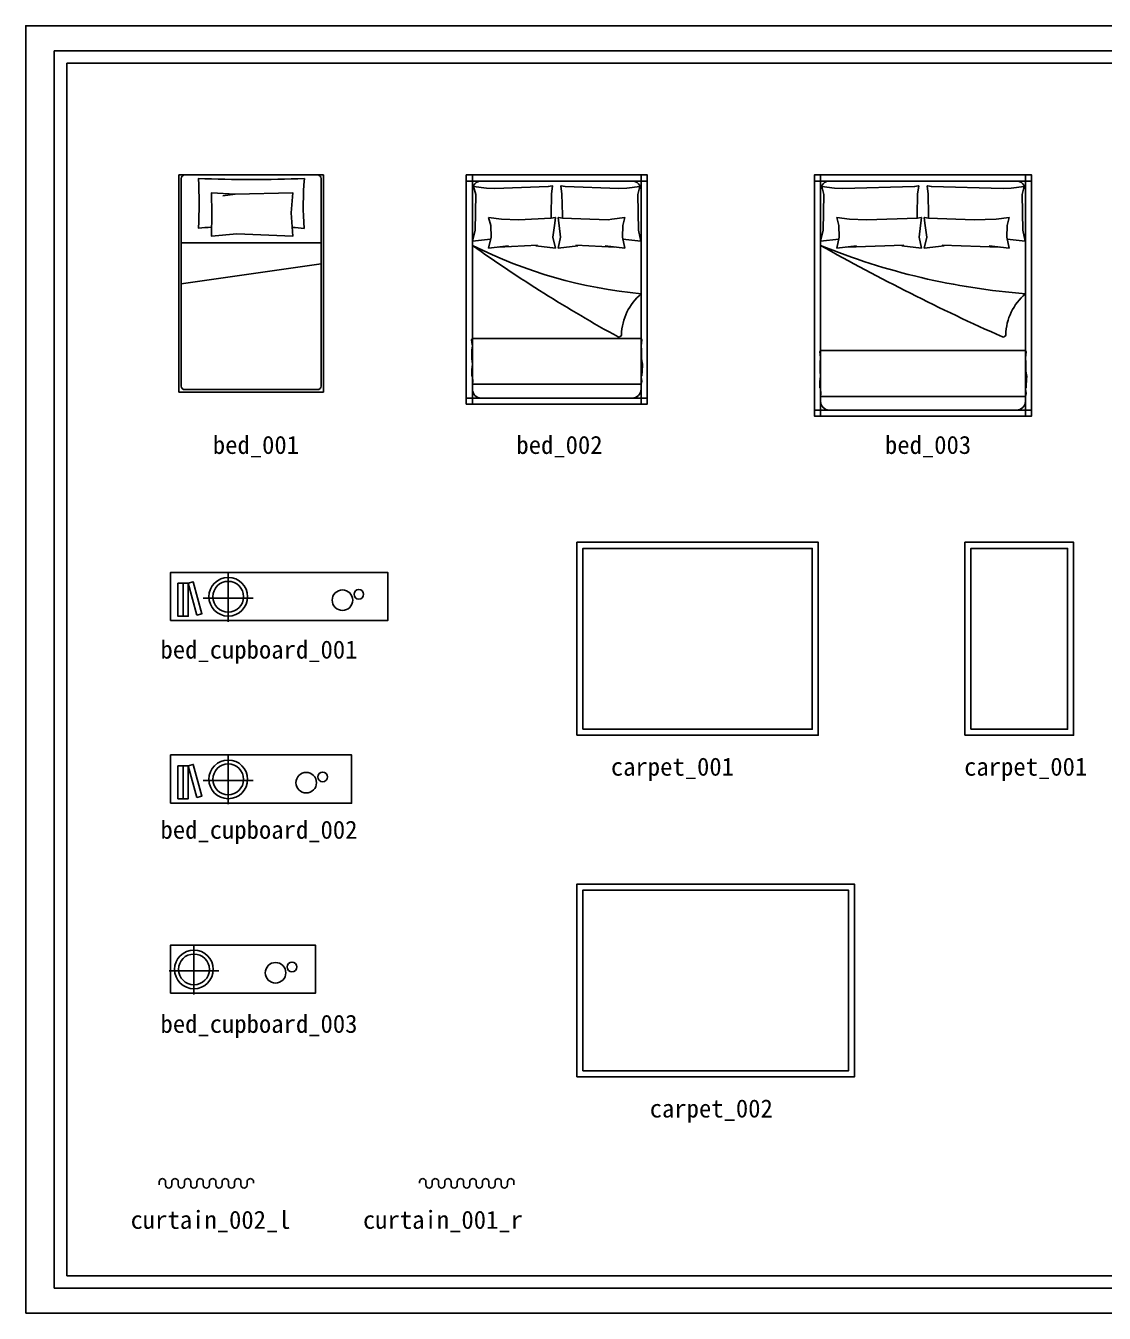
# Model space of a CAD drawing. Extents: x 422240 to 534325, y -8262 to 172635.
# Drawn here: x 451725 to 460664, y 62660 to 73335 of the extents above; entities that cross this region are included whole.
import ezdxf

# ---------------------------------------------------------------- set-up
doc = ezdxf.new("R2010")
doc.units = 0
doc.header["$LTSCALE"] = 1000
doc.header["$MEASUREMENT"] = 0
doc.linetypes.add('HIDDEN5', pattern=[0.08, 0.04, -0.04])
for name, color, linetype in [('DS-DRAPERY', 32, 'Continuous'), ('PM-家具', 146, 'Continuous'), ('WALL', 255, 'Continuous')]:
    doc.layers.add(name, color=color, linetype=linetype)
doc.styles.get("Standard").update_dxf_attribs({"font": 'gbenor.shx', "bigfont": 'gbcbig.shx'})

# ---------------------------------------------------------------- blocks, each defined once
blk = doc.blocks.new('次卧摆放方案图例')
at = {"color": 251}
for p, q in [((80419, 2265), (65765, 2265)), ((65765, 2265), (65765, -7996)), ((65765, -7996), (80419, -7996))]:
    blk.add_line(p, q, dxfattribs=at)
for p, q in [((80316, 2162), (65868, 2162)), ((65868, -7893), (65868, 2162)), ((65868, -7893), (80316, -7893))]:
    blk.add_line(p, q)
blk.add_lwpolyline([(65528, -8203), (80626, -8203), (80626, 2472), (65528, 2472)], close=True)
blk = doc.blocks.new('次卧1800床')
at = {"color": 251, "linetype": 'Continuous', "lineweight": -2}
for p, q in [((19014, -30088), (18907, -30074)), ((18907, -30074), (18924, -30138)), ((19014, -30088), (18907, -30074)), ((18907, -30074), (18924, -30138)), ((19154, -30093), (19014, -30088)), ((19154, -30093), (19014, -30088)), ((19576, -30078), (19154, -30093)), ((19576, -30078), (19154, -30093)), ((19602, -30138), (19611, -30075)), ((19602, -30138), (19611, -30075)), ((19641, -30138), (19632, -30075)), ((19641, -30138), (19632, -30075)), ((19668, -30078), (20047, -30093)), ((19668, -30078), (20047, -30093)), ((20047, -30093), (20229, -30088)), ((20047, -30093), (20229, -30088)), ((20229, -30088), (20336, -30074)), ((20229, -30088), (20336, -30074)), ((20336, -30074), (20319, -30138)), ((20336, -30074), (20319, -30138)), ((18924, -30138), (18927, -30236)), ((18924, -30138), (18927, -30236)), ((19591, -30236), (19602, -30138)), ((19591, -30236), (19602, -30138)), ((19653, -30236), (19641, -30138)), ((19653, -30236), (19641, -30138)), ((20319, -30138), (20316, -30236)), ((20319, -30138), (20316, -30236)), ((18927, -30236), (18907, -30328)), ((18927, -30236), (18907, -30328)), ((18907, -30328), (19071, -30309)), ((18907, -30328), (19071, -30309)), ((19462, -30303), (18989, -30318)), ((19462, -30303), (18989, -30318)), ((19611, -30328), (19447, -30309)), ((19611, -30328), (19447, -30309)), ((19591, -30236), (19611, -30328)), ((19591, -30236), (19611, -30328)), ((19653, -30236), (19633, -30328)), ((19653, -30236), (19633, -30328)), ((19633, -30328), (19797, -30309)), ((19633, -30328), (19797, -30309)), ((19781, -30303), (20254, -30318)), ((19781, -30303), (20254, -30318)), ((20336, -30328), (20172, -30309)), ((20336, -30328), (20172, -30309)), ((20316, -30236), (20336, -30328)), ((20316, -30236), (20336, -30328)), ((18773, -31556), (20471, -31556))]:
    blk.add_line(p, q, dxfattribs=at)
at = {"color": 251, "linetype": 'HIDDEN5', "lineweight": -2}
for p, q in [((19608, -30072), (19576, -30078)), ((19608, -30072), (19576, -30078)), ((19611, -30073), (19608, -30072)), ((19611, -30073), (19608, -30072)), ((19611, -30075), (19611, -30073)), ((19611, -30075), (19611, -30073)), ((19632, -30075), (19633, -30073)), ((19632, -30075), (19633, -30073)), ((19633, -30073), (19635, -30072)), ((19633, -30073), (19635, -30072)), ((19635, -30072), (19668, -30078)), ((19635, -30072), (19668, -30078))]:
    blk.add_line(p, q, dxfattribs=at)
at = {"color": 251}
for points in [[(18773, -29771), (18773, -29720), (18722, -29720), (18722, -29771)], [(20471, -29771), (20471, -29720), (20522, -29720), (20522, -29771)], [(18773, -31670), (18773, -31720), (18722, -31720), (18722, -31670)], [(20471, -31670), (20471, -31720), (20522, -31720), (20522, -31670)]]:
    blk.add_lwpolyline(points, close=True, dxfattribs=at)
blk.add_lwpolyline([(18722, -29720), (18722, -31720), (20522, -31720), (20522, -29720)], close=True)
for points in [[(20471, -31175), (20471, -29771), (18773, -29771), (18773, -31175)], [(18773, -31175), (18773, -31670), (20471, -31670), (20471, -31175)]]:
    blk.add_lwpolyline(points)
at = {"linetype": 'Continuous', "lineweight": -2}
for points in [[(18773, -31175), (18773, -29844, -0.414214), (18846, -29771), (20398, -29771, -0.414214), (20471, -29844), (20471, -31175)], [(20471, -31556), (20471, -31597, -0.414214), (20398, -31670), (18846, -31670, -0.414214), (18773, -31597), (18773, -31556)]]:
    blk.add_lwpolyline(points, format="xyb", dxfattribs=at)
at = {"color": 251, "linetype": 'Continuous', "lineweight": -2}
for points in [[(19575, -30053), (19578, -29877), (19587, -29814), (19587, -29811), (19584, -29811), (19552, -29817), (18958, -29832), (18890, -29831), (18783, -29817), (18800, -29881), (18794, -30179), (18774, -30270), (18924, -30253)], [(19575, -30053), (19578, -29877), (19587, -29814), (19587, -29811), (19584, -29811), (19552, -29817), (18958, -29832), (18890, -29831), (18783, -29817), (18800, -29881), (18794, -30179), (18774, -30270), (18924, -30253)], [(19669, -30053), (19665, -29877), (19656, -29814), (19657, -29811), (19659, -29811), (19692, -29817), (20286, -29832), (20354, -29831), (20461, -29817), (20444, -29881), (20449, -30179), (20470, -30270), (20320, -30253)], [(19669, -30053), (19665, -29877), (19656, -29814), (19657, -29811), (19659, -29811), (19692, -29817), (20286, -29832), (20354, -29831), (20461, -29817), (20444, -29881), (20449, -30179), (20470, -30270), (20320, -30253)], [(19575, -30053), (19574, -30078)], [(19575, -30053), (19574, -30078)], [(19669, -30053), (19669, -30078)], [(19669, -30053), (19669, -30078)], [(18773, -31175), (18766, -31186), (18770, -31210), (18773, -31237), (18769, -31274), (18769, -31346), (18773, -31390), (18768, -31433), (18768, -31486), (18774, -31399), (18773, -31497), (18776, -31531), (18773, -31556)], [(18773, -31175), (20471, -31175), (20477, -31186), (20474, -31211), (20471, -31237), (20474, -31274), (20474, -31346), (20482, -31390), (20476, -31433), (20476, -31486), (20481, -31399), (20471, -31497), (20478, -31531), (20471, -31556)]]:
    blk.add_lwpolyline(points, dxfattribs=at)
for centre, radius, start, end in [((27438, -14953), 17628, 240.5574, 246.0437), ((20899, -25085), 5636, 247.8304, 265.6457), ((27438, -14953), 17628, 240.5574, 246.0437), ((20899, -25085), 5636, 247.8304, 265.6457), ((20767, -31057), 459, 129.9969, 178.554), ((20767, -31057), 459, 129.9969, 178.554), ((20288, -31044), 20, 248.3322, 356.4914), ((20288, -31044), 20, 248.3322, 356.4914)]:
    blk.add_arc(centre, radius, start, end, dxfattribs=at)
blk = doc.blocks.new('YP_Room_TYPE-A_LAYOUT$0$TWINBED')
at = {"color": 0, "linetype": 'ByBlock'}
for p, q in [((2000, 600), (200, 600)), ((200, 600), (200, -600)), ((2000, 600), (2000, -600)), ((200, -600), (2000, -600))]:
    blk.add_line(p, q, dxfattribs=at)
at = {"color": 0, "linetype": 'ByBlock', "ltscale": 75}
for p, q in [((220, 550), (220, -550)), ((1970, 580), (250, 580)), ((2000, -550), (2000, 550)), ((250, -580), (1970, -580))]:
    blk.add_line(p, q, dxfattribs=at)
at = {"color": 251, "linetype": 'ByBlock', "ltscale": 75}
blk.add_line((1840, 132), (1826, 235), dxfattribs=at)
blk.add_lwpolyline([(1438, 580), (1097, 580), (1264, -580), (1438, -580)], close=True, dxfattribs=at)
at = {"color": 251, "linetype": 'ByBlock', "ltscale": 75, "elevation": 0}
for points in [[(1970, -441, -0.017388), (1970, 438, -0.033928), (1559, 438, -0.006724), (1567, 328, -0.006724)], [(1565, -339, -0.006089), (1557, -439)], [(1557, -439, -0.041027), (1970, -441)]]:
    blk.add_lwpolyline(points, format="xyb", dxfattribs=at)
at = {"color": 251, "linetype": 'ByBlock', "ltscale": 75}
blk.add_lwpolyline([(1681, 325), (1853, 329), (1840, 132), (1853, -345), (1685, -331), (1491, -345), (1512, 118), (1491, 329), (1681, 325)], dxfattribs=at)
at = {"color": 0, "linetype": 'ByBlock', "ltscale": 75}
for centre, start, end in [((250, 550), 90.0015, 180.0003), ((1970, 550), 359.9997, 89.9985), ((250, -550), 180, 270), ((1970, -550), 269.9997, 0)]:
    blk.add_arc(centre, 30, start, end, dxfattribs=at)
blk = doc.blocks.new('次卧1500床')
at = {"color": 251, "linetype": 'Continuous', "lineweight": -2}
for p, q in [((4192, -29697), (4085, -29683)), ((4085, -29683), (4102, -29747)), ((4192, -29697), (4085, -29683)), ((4085, -29683), (4102, -29747)), ((4102, -29747), (4105, -29845)), ((4102, -29747), (4105, -29845)), ((4332, -29702), (4192, -29697)), ((4332, -29702), (4192, -29697)), ((4603, -29687), (4332, -29702)), ((4603, -29687), (4332, -29702)), ((4618, -29845), (4630, -29747)), ((4618, -29845), (4630, -29747)), ((4630, -29747), (4639, -29684)), ((4630, -29747), (4639, -29684)), ((4669, -29747), (4660, -29684)), ((4669, -29747), (4660, -29684)), ((4680, -29845), (4669, -29747)), ((4680, -29845), (4669, -29747)), ((4696, -29687), (5075, -29702)), ((4696, -29687), (5075, -29702)), ((5075, -29702), (5107, -29697)), ((5075, -29702), (5107, -29697)), ((5107, -29697), (5214, -29683)), ((5107, -29697), (5214, -29683)), ((5197, -29747), (5194, -29845)), ((5197, -29747), (5194, -29845)), ((5214, -29683), (5197, -29747)), ((5214, -29683), (5197, -29747)), ((4105, -29845), (4085, -29937)), ((4105, -29845), (4085, -29937)), ((4618, -29845), (4639, -29937)), ((4618, -29845), (4639, -29937)), ((4680, -29845), (4660, -29937)), ((4680, -29845), (4660, -29937)), ((5194, -29845), (5214, -29937)), ((5194, -29845), (5214, -29937)), ((4085, -29937), (4249, -29918)), ((4085, -29937), (4249, -29918)), ((4490, -29912), (4167, -29927)), ((4490, -29912), (4167, -29927)), ((4639, -29937), (4475, -29918)), ((4639, -29937), (4475, -29918)), ((4660, -29937), (4824, -29918)), ((4660, -29937), (4824, -29918)), ((4809, -29912), (5132, -29927)), ((4809, -29912), (5132, -29927)), ((5214, -29937), (5050, -29918)), ((5214, -29937), (5050, -29918)), ((3950, -31065), (5348, -31065))]:
    blk.add_line(p, q, dxfattribs=at)
at = {"color": 251, "linetype": 'HIDDEN5', "lineweight": -2}
for p, q in [((4636, -29681), (4603, -29687)), ((4636, -29681), (4603, -29687)), ((4638, -29681), (4636, -29681)), ((4638, -29681), (4636, -29681)), ((4639, -29684), (4638, -29681)), ((4639, -29684), (4638, -29681)), ((4660, -29684), (4661, -29681)), ((4660, -29684), (4661, -29681)), ((4661, -29681), (4663, -29681)), ((4661, -29681), (4663, -29681)), ((4663, -29681), (4696, -29687)), ((4663, -29681), (4696, -29687))]:
    blk.add_line(p, q, dxfattribs=at)
at = {"color": 251}
for points in [[(3950, -29380), (3950, -29329), (3900, -29329), (3900, -29380)], [(5348, -29380), (5348, -29329), (5399, -29329), (5399, -29380)], [(3950, -31179), (3950, -31229), (3900, -31229), (3900, -31179)], [(5348, -31179), (5348, -31229), (5399, -31229), (5399, -31179)]]:
    blk.add_lwpolyline(points, close=True, dxfattribs=at)
blk.add_lwpolyline([(3900, -29329), (3900, -31229), (5399, -31229), (5399, -29329)], close=True)
for points in [[(5348, -30684), (5348, -29380), (3950, -29380), (3950, -30684)], [(3950, -30684), (3950, -31179), (5348, -31179), (5348, -30684)]]:
    blk.add_lwpolyline(points)
at = {"linetype": 'Continuous', "lineweight": -2}
for points in [[(3950, -30684), (3950, -29453, -0.414214), (4023, -29380), (5275, -29380, -0.414214), (5348, -29453), (5348, -30684)], [(5348, -31065), (5348, -31106, -0.414214), (5275, -31179), (4023, -31179, -0.414214), (3950, -31106), (3950, -31065)]]:
    blk.add_lwpolyline(points, format="xyb", dxfattribs=at)
at = {"color": 251, "linetype": 'Continuous', "lineweight": -2}
for points in [[(4603, -29662), (4606, -29486), (4615, -29423), (4614, -29420), (4612, -29420), (4579, -29426), (4135, -29441), (4068, -29440), (3960, -29426), (3978, -29490), (3972, -29788), (3952, -29879), (4101, -29862)], [(4603, -29662), (4606, -29486), (4615, -29423), (4614, -29420), (4612, -29420), (4579, -29426), (4135, -29441), (4068, -29440), (3960, -29426), (3978, -29490), (3972, -29788), (3952, -29879), (4101, -29862)], [(4696, -29662), (4693, -29486), (4684, -29423), (4684, -29420), (4687, -29420), (4720, -29426), (5164, -29441), (5231, -29440), (5339, -29426), (5321, -29490), (5327, -29788), (5347, -29879), (5198, -29862)], [(4696, -29662), (4693, -29486), (4684, -29423), (4684, -29420), (4687, -29420), (4720, -29426), (5164, -29441), (5231, -29440), (5339, -29426), (5321, -29490), (5327, -29788), (5347, -29879), (5198, -29862)], [(4603, -29662), (4602, -29687)], [(4603, -29662), (4602, -29687)], [(4696, -29662), (4697, -29687)], [(4696, -29662), (4697, -29687)], [(3950, -30684), (3944, -30695), (3947, -30719), (3950, -30746), (3947, -30783), (3947, -30855), (3950, -30899), (3945, -30942), (3945, -30995), (3951, -30908), (3950, -31006), (3954, -31040), (3950, -31065)], [(3950, -30684), (5348, -30684), (5355, -30695), (5352, -30720), (5348, -30746), (5352, -30783), (5352, -30855), (5360, -30899), (5354, -30942), (5354, -30995), (5359, -30908), (5348, -31006), (5356, -31040), (5348, -31065)]]:
    blk.add_lwpolyline(points, dxfattribs=at)
for centre, radius, start, end in [((11237, -19649), 12588, 234.629, 241.1216), ((5712, -26404), 3927, 243.3508, 264.7028), ((11237, -19649), 12588, 234.629, 241.1216), ((5712, -26404), 3927, 243.3508, 264.7028), ((5645, -30666), 459, 129.9969, 178.554), ((5645, -30666), 459, 129.9969, 178.554), ((5165, -30653), 20, 248.3322, 356.4914), ((5165, -30653), 20, 248.3322, 356.4914)]:
    blk.add_arc(centre, radius, start, end, dxfattribs=at)
blk = doc.blocks.new('A$C09607DE0')
at = {"color": 251, "ltscale": 50}
for p, q in [((211, 545), (211, 0)), ((483, 258), (-61, 258))]:
    blk.add_line(p, q, dxfattribs=at)
blk.add_circle((211, 272), 211)
blk.add_circle((211, 272), 168, dxfattribs=at)
blk = doc.blocks.new('次卧1800边柜')
at = {"layer": 'PM-家具'}
blk.add_lwpolyline([(11133, -29841), (12933, -29841), (12933, -29441), (11133, -29441)], close=True, dxfattribs=at)
at = {"layer": 'PM-家具', "color": 251}
for points in [[(11194, -29531), (11237, -29531), (11237, -29805), (11194, -29805)], [(11237, -29531), (11279, -29531), (11279, -29805), (11237, -29805)], [(11351, -29795), (11392, -29784), (11320, -29520), (11279, -29531)]]:
    blk.add_lwpolyline(points, close=True, dxfattribs=at)
for centre, radius in [((12557, -29672, 0), 85), ((12693, -29623), 40)]:
    blk.add_circle(centre, radius, dxfattribs=at)
at = {"layer": 'PM-家具', "xscale": 0.7600000000093132, "yscale": 0.7600000000093132, "zscale": 0.7600000000093132}
blk.add_blockref('A$C09607DE0', (11450, -29850), dxfattribs=at)
blk = doc.blocks.new('次卧1500边柜')
at = {"layer": 'PM-家具'}
blk.add_lwpolyline([(11133, -31355), (12633, -31355), (12633, -30955), (11133, -30955)], close=True, dxfattribs=at)
at = {"layer": 'PM-家具', "color": 251}
for points in [[(11194, -31045), (11237, -31045), (11237, -31318), (11194, -31318)], [(11237, -31045), (11279, -31045), (11279, -31318), (11237, -31318)], [(11351, -31308), (11392, -31297), (11320, -31034), (11279, -31045)]]:
    blk.add_lwpolyline(points, close=True, dxfattribs=at)
for centre, radius in [((12257, -31185, 0), 85), ((12393, -31137), 40)]:
    blk.add_circle(centre, radius, dxfattribs=at)
at = {"layer": 'PM-家具', "xscale": 0.7600000000093132, "yscale": 0.7600000000093132, "zscale": 0.7600000000093132}
blk.add_blockref('A$C09607DE0', (11450, -31364), dxfattribs=at)
blk = doc.blocks.new('次卧1200边柜')
at = {"layer": 'PM-家具'}
blk.add_lwpolyline([(11133, -32931), (12333, -32931), (12333, -32531), (11133, -32531)], close=True, dxfattribs=at)
at = {"layer": 'PM-家具', "color": 251}
for centre, radius in [((12003, -32761, 0), 85), ((12139, -32713), 40)]:
    blk.add_circle(centre, radius, dxfattribs=at)
at = {"layer": 'WALL'}
blk.add_lwpolyline([(11133, -32931), (12333, -32931), (12333, -32531), (11133, -32531)], close=True, dxfattribs=at)
at = {"layer": 'PM-家具', "xscale": 0.7600000000093132, "yscale": 0.7600000000093132, "zscale": 0.7600000000093132}
blk.add_blockref('A$C09607DE0', (11166, -32940), dxfattribs=at)
blk = doc.blocks.new('B14-1')
for p, q in [((-933, 124), (-933, 148)), ((-837, 148), (-837, 100)), ((-741, 148), (-741, 100)), ((-645, 148), (-645, 100)), ((-549, 148), (-549, 100)), ((-453, 148), (-453, 100)), ((-357, 148), (-357, 100)), ((-261, 148), (-261, 100)), ((-165, 148), (-165, 100)), ((-69, 148), (-69, 100)), ((27, 148), (27, 100)), ((123, 148), (123, 100)), ((219, 148), (219, 100)), ((315, 148), (315, 100)), ((411, 148), (411, 100)), ((507, 148), (507, 100))]:
    blk.add_line(p, q)
blk.add_lwpolyline([(-933, 124, 0, 0, 0), (-1137, 124, 90, 0, 0), (-1245, 124, 0, 0, 0)], format="xyseb")
for centre, start, end in [((-885, 148), 360, 180.0002), ((-789, 100), 180, 360), ((-693, 148), 360, 180.0002), ((-597, 100), 180, 360), ((-501, 148), 360, 180.0002), ((-405, 100), 180, 360), ((-309, 148), 360, 180.0002), ((-213, 100), 180, 360), ((-117, 148), 360, 180.0002), ((-21, 100), 180, 0), ((75, 148), 0, 180.0002), ((171, 100), 180, 0), ((267, 148), 0, 180.0002), ((363, 100), 180, 0), ((459, 148), 0, 180.0002)]:
    blk.add_arc(centre, 48, start, end)

msp = doc.modelspace()

# ---------------------------------------------------------------- linework, layer by layer
at = {"layer": 'PM-家具'}
for points in [[(456294, 67452), (458294, 67452), (458294, 69052), (456294, 69052)], [(459510, 67452), (460410, 67452), (460410, 69052), (459510, 69052)], [(456294, 64619), (458594, 64619), (458594, 66219), (456294, 66219)]]:
    msp.add_lwpolyline(points, close=True, dxfattribs=at)
at = {"layer": 'PM-家具', "color": 251}
for points in [[(456344, 67502), (458244, 67502), (458244, 69002), (456344, 69002)], [(459560, 67502), (460360, 67502), (460360, 69002), (459560, 69002)], [(456344, 64669), (458544, 64669), (458544, 66169), (456344, 66169)]]:
    msp.add_lwpolyline(points, close=True, dxfattribs=at)

# ---------------------------------------------------------------- block references
msp.add_blockref('次卧摆放方案图例', (386197, 70863))
at = {"layer": 'DS-DRAPERY', "yscale": 0.5423788975725151, "zscale": 0.5423788975725151}
for p, xscale in [((453107, 63670), -0.5423788975725151), ((455496, 63670), 0.5423788975725151)]:
    msp.add_blockref('B14-1', p, dxfattribs=dict(at, xscale=xscale))
at = {"layer": 'PM-家具', "rotation": 90}
msp.add_blockref('YP_Room_TYPE-A_LAYOUT$0$TWINBED', (453594, 70098), dxfattribs=at)
at = {"layer": 'PM-家具'}
for name, p in [('次卧1500床', (451477, 101427)), ('次卧1800床', (439540, 101818)), ('次卧1800边柜', (441793, 98244)), ('次卧1500边柜', (441793, 98244)), ('次卧1200边柜', (441793, 98244))]:
    msp.add_blockref(name, p, dxfattribs=at)

# ---------------------------------------------------------------- texts
at = {"char_height": 150, "attachment_point": 1}
for s, insert in [('{\\f@FangSong|b0|i0|c134|p49;bed_001}', (453276, 69935)), ('{\\f@FangSong|b0|i0|c134|p49;bed_002}', (455792, 69935)), ('{\\f@FangSong|b0|i0|c134|p49;bed_003}', (458847, 69935)), ('{\\f@FangSong|b0|i0|c134|p49;bed_cupboard_001}', (452842, 68238)), ('{\\f@FangSong|b0|i0|c134|p49;carpet_001}', (456575, 67267)), ('{\\f@FangSong|b0|i0|c134|p49;carpet_001}', (459503, 67267)), ('{\\f@FangSong|b0|i0|c134|p49;bed_cupboard_002}', (452842, 66744)), ('{\\f@FangSong|b0|i0|c134|p49;bed_cupboard_003}', (452842, 65135)), ('{\\f@FangSong|b0|i0|c134|p49;carpet_002}', (456897, 64433)), ('{\\f@FangSong|b0|i0|c134|p49;curtain_002_l}', (452594, 63510)), ('{\\f@FangSong|b0|i0|c134|p49;curtain_001_r}', (454520, 63510))]:
    msp.add_mtext_dynamic_manual_height_columns(s, width=1434.4, gutter_width=1750, heights=[0], dxfattribs=dict(at, insert=insert))

doc.saveas('drawing.dxf')
